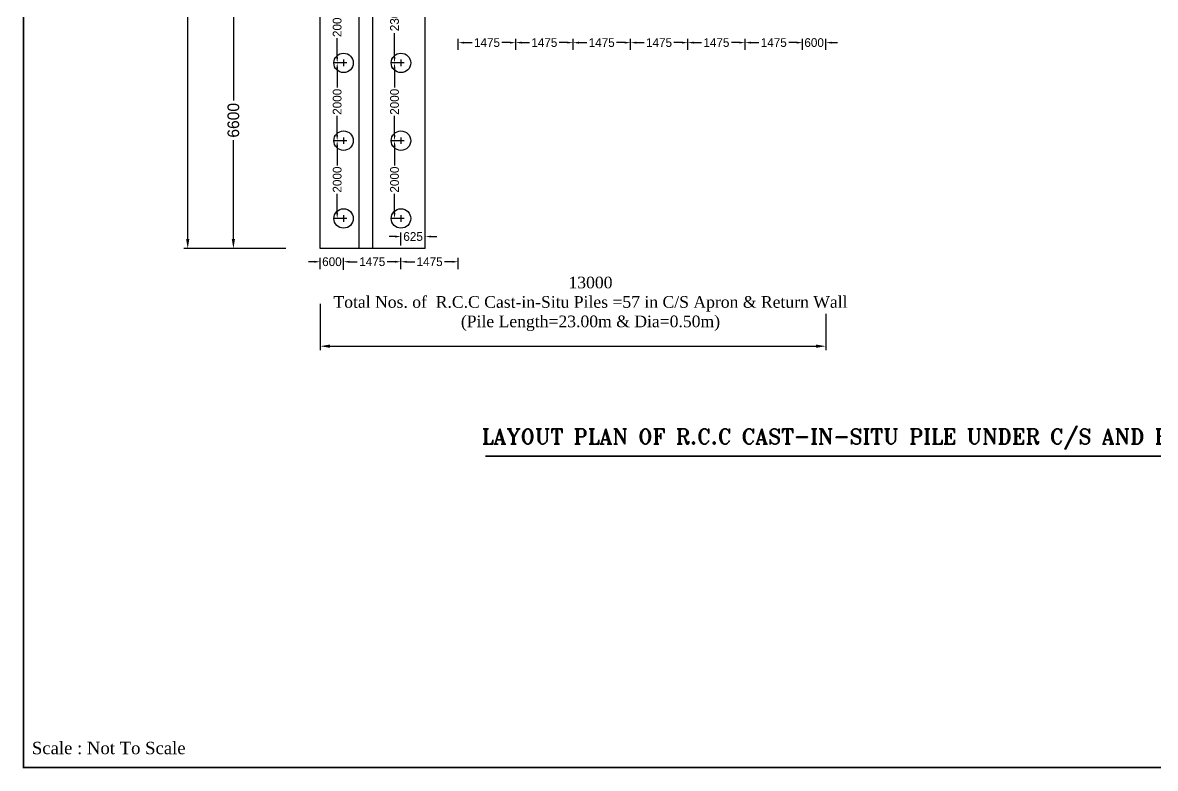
# Model space of a CAD drawing. Extents: x -377620 to 406987, y -326460 to -226264.
# Drawn here: x -45393 to -16265, y -326218 to -307044 of the extents above; entities that cross this region are included whole.
import ezdxf

# ---------------------------------------------------------------- set-up
doc = ezdxf.new("R2010")
doc.units = 0
doc.header["$LTSCALE"] = 300
doc.header["$MEASUREMENT"] = 0
doc.layers.get('DEFPOINTS').update_dxf_attribs({"linetype": 'CONTINUOUS'})
doc.layers.add('LINE', color=7, linetype='CONTINUOUS')
doc.styles.add('BIG', font='ROMANT.SHX')
doc.dimstyles.new('3', dxfattribs={"dimtxt": 225, "dimasz": 350, "dimexe": 100, "dimexo": 25, "dimgap": 9, "dimtad": 0, "dimdec": 0, "dimzin": 0, "dimdsep": 46, "dimtxsty": 'Standard', "dimcen": 0, "dimclrd": 5, "dimclre": 6, "dimclrt": 256, "dimadec": 0, "dimazin": 0, "dimtfac": 1, "dimtdec": 0, "dimtofl": 0, "dimtmove": 2, "dimatfit": 3, "dimfxl": 1, "dimtolj": 1, "dimtzin": 0, "dimarcsym": 0})

# ---------------------------------------------------------------- blocks, each defined once
blk = doc.blocks.new('*D502')
at = {"layer": 'DEFPOINTS', "color": 0}
for p in [(-39974, -306255), (-39242, -306255), (-39496, -312855)]:
    blk.add_point(p, dxfattribs=at)
at = {"layer": 'LINE', "color": 7, "lineweight": -2}
for p, q in [((-39267, -306255), (-40074, -306255)), ((-39974, -306505), (-39974, -309046)), ((-39974, -312605), (-39974, -310064)), ((-39521, -312855), (-40074, -312855))]:
    blk.add_line(p, q, dxfattribs=at)
at = {"layer": 'LINE', "color": 7}
for points in [[(-40016, -306505), (-39932, -306505), (-39974, -306255)], [(-40016, -312605), (-39932, -312605), (-39974, -312855)]]:
    blk.add_solid(points, dxfattribs=at)
at = {"layer": 'LINE', "color": 7, "insert": (-39974, -309555), "char_height": 300, "attachment_point": 5, "rotation": 90}
blk.add_mtext('\\A1;6600', dxfattribs=at)
blk = doc.blocks.new('*D504')
at = {"layer": 'DEFPOINTS', "color": 0}
for p in [(-38600, -288155), (-41148, -312855), (-38600, -312855)]:
    blk.add_point(p, dxfattribs=at)
at = {"layer": 'LINE', "color": 7, "lineweight": -2}
for p, q in [((-38625, -288155), (-41248, -288155)), ((-41148, -288405), (-41148, -299846)), ((-41148, -312605), (-41148, -301164)), ((-38625, -312855), (-41248, -312855))]:
    blk.add_line(p, q, dxfattribs=at)
at = {"layer": 'LINE', "color": 7}
for points in [[(-41190, -288405), (-41107, -288405), (-41148, -288155)], [(-41190, -312605), (-41107, -312605), (-41148, -312855)]]:
    blk.add_solid(points, dxfattribs=at)
at = {"layer": 'LINE', "color": 7, "insert": (-41148, -300505), "char_height": 300, "attachment_point": 5, "rotation": 90}
blk.add_mtext('\\A1;24700', dxfattribs=at)
blk = doc.blocks.new('*D660')
at = {"layer": 'DEFPOINTS', "color": 0}
for p in [(-37740, -314246), (-24740, -314502), (-24740, -315363)]:
    blk.add_point(p, dxfattribs=at)
at = {"layer": 'LINE', "color": 7, "lineweight": -2}
for p, q in [((-37740, -314271), (-37740, -315463)), ((-24740, -314527), (-24740, -315463)), ((-37490, -315363), (-24990, -315363))]:
    blk.add_line(p, q, dxfattribs=at)
at = {"layer": 'LINE', "color": 7}
for points in [[(-37490, -315321), (-37490, -315405), (-37740, -315363)], [(-24990, -315321), (-24990, -315405), (-24740, -315363)]]:
    blk.add_solid(points, dxfattribs=at)
at = {"layer": 'LINE', "color": 7, "insert": (-30791, -314275), "char_height": 300, "attachment_point": 5}
blk.add_mtext('\\A1;{\\fTimes New Roman|b0|i0|c0|p18;13000\\PTotal Nos. of  R.C.C Cast-in-Situ Piles =57 in C/S Apron & Return Wall\\P(Pile Length=23.00m & Dia=0.50m)}', dxfattribs=at)
blk = doc.blocks.new('*D707')
at = {"layer": 'DEFPOINTS', "color": 0}
for p in [(-37186, -310079), (-37305, -312079), (-37186, -312079)]:
    blk.add_point(p, dxfattribs=at)
at = {"layer": 'LINE', "color": 7, "lineweight": -2}
for p, q in [((-37211, -310079), (-37405, -310079)), ((-37305, -310229), (-37305, -310714)), ((-37305, -311929), (-37305, -311444)), ((-37211, -312079), (-37405, -312079))]:
    blk.add_line(p, q, dxfattribs=at)
at = {"layer": 'LINE', "color": 7}
for points in [[(-37330, -310229), (-37280, -310229), (-37305, -310079)], [(-37330, -311929), (-37280, -311929), (-37305, -312079)]]:
    blk.add_solid(points, dxfattribs=at)
at = {"layer": 'LINE', "color": 7, "insert": (-37305, -311079), "char_height": 225, "attachment_point": 5, "rotation": 90}
blk.add_mtext('\\A1;2000', dxfattribs=at)
blk = doc.blocks.new('*D708')
at = {"layer": 'DEFPOINTS', "color": 0}
for p in [(-35711, -310079), (-35830, -312079), (-35711, -312079)]:
    blk.add_point(p, dxfattribs=at)
at = {"layer": 'LINE', "color": 7, "lineweight": -2}
for p, q in [((-35736, -310079), (-35930, -310079)), ((-35830, -310229), (-35830, -310714)), ((-35830, -311929), (-35830, -311444)), ((-35736, -312079), (-35930, -312079))]:
    blk.add_line(p, q, dxfattribs=at)
at = {"layer": 'LINE', "color": 7}
for points in [[(-35855, -310229), (-35805, -310229), (-35830, -310079)], [(-35855, -311929), (-35805, -311929), (-35830, -312079)]]:
    blk.add_solid(points, dxfattribs=at)
at = {"layer": 'LINE', "color": 7, "insert": (-35830, -311079), "char_height": 225, "attachment_point": 5, "rotation": 90}
blk.add_mtext('\\A1;2000', dxfattribs=at)
blk = doc.blocks.new('*D709')
at = {"layer": 'DEFPOINTS', "color": 0}
for p in [(-35711, -308079), (-35830, -310079), (-35711, -310079)]:
    blk.add_point(p, dxfattribs=at)
at = {"layer": 'LINE', "color": 7, "lineweight": -2}
for p, q in [((-35736, -308079), (-35930, -308079)), ((-35830, -308229), (-35830, -308714)), ((-35830, -309929), (-35830, -309444)), ((-35736, -310079), (-35930, -310079))]:
    blk.add_line(p, q, dxfattribs=at)
at = {"layer": 'LINE', "color": 7}
for points in [[(-35855, -308229), (-35805, -308229), (-35830, -308079)], [(-35855, -309929), (-35805, -309929), (-35830, -310079)]]:
    blk.add_solid(points, dxfattribs=at)
at = {"layer": 'LINE', "color": 7, "insert": (-35830, -309079), "char_height": 225, "attachment_point": 5, "rotation": 90}
blk.add_mtext('\\A1;2000', dxfattribs=at)
blk = doc.blocks.new('*D710')
at = {"layer": 'DEFPOINTS', "color": 0}
for p in [(-37186, -308079), (-37305, -310079), (-37186, -310079)]:
    blk.add_point(p, dxfattribs=at)
at = {"layer": 'LINE', "color": 7, "lineweight": -2}
for p, q in [((-37211, -308079), (-37405, -308079)), ((-37305, -308229), (-37305, -308714)), ((-37305, -309929), (-37305, -309444)), ((-37211, -310079), (-37405, -310079))]:
    blk.add_line(p, q, dxfattribs=at)
at = {"layer": 'LINE', "color": 7}
for points in [[(-37330, -308229), (-37280, -308229), (-37305, -308079)], [(-37330, -309929), (-37280, -309929), (-37305, -310079)]]:
    blk.add_solid(points, dxfattribs=at)
at = {"layer": 'LINE', "color": 7, "insert": (-37305, -309079), "char_height": 225, "attachment_point": 5, "rotation": 90}
blk.add_mtext('\\A1;2000', dxfattribs=at)
blk = doc.blocks.new('*D711')
at = {"layer": 'DEFPOINTS', "color": 0}
for p in [(-37186, -306079), (-37305, -308079), (-37186, -308079)]:
    blk.add_point(p, dxfattribs=at)
at = {"layer": 'LINE', "color": 7, "lineweight": -2}
for p, q in [((-37211, -306079), (-37405, -306079)), ((-37305, -306229), (-37305, -306714)), ((-37305, -307929), (-37305, -307444)), ((-37211, -308079), (-37405, -308079))]:
    blk.add_line(p, q, dxfattribs=at)
at = {"layer": 'LINE', "color": 7}
for points in [[(-37330, -306229), (-37280, -306229), (-37305, -306079)], [(-37330, -307929), (-37280, -307929), (-37305, -308079)]]:
    blk.add_solid(points, dxfattribs=at)
at = {"layer": 'LINE', "color": 7, "insert": (-37305, -307079), "char_height": 225, "attachment_point": 5, "rotation": 90}
blk.add_mtext('\\A1;2000', dxfattribs=at)
blk = doc.blocks.new('*D712')
at = {"layer": 'DEFPOINTS', "color": 0}
for p in [(-35711, -305779), (-35830, -308079), (-35711, -308079)]:
    blk.add_point(p, dxfattribs=at)
at = {"layer": 'LINE', "color": 7, "lineweight": -2}
for p, q in [((-35736, -305779), (-35930, -305779)), ((-35830, -305929), (-35830, -306545)), ((-35830, -307929), (-35830, -307313)), ((-35736, -308079), (-35930, -308079))]:
    blk.add_line(p, q, dxfattribs=at)
at = {"layer": 'LINE', "color": 7}
for points in [[(-35855, -305929), (-35805, -305929), (-35830, -305779)], [(-35855, -307929), (-35805, -307929), (-35830, -308079)]]:
    blk.add_solid(points, dxfattribs=at)
at = {"layer": 'LINE', "color": 7, "insert": (-35830, -306929), "char_height": 225, "attachment_point": 5, "rotation": 90}
blk.add_mtext('\\A1;2300', dxfattribs=at)
blk = doc.blocks.new('*D713')
at = {"layer": 'DEFPOINTS', "color": 0}
for p in [(-37140, -313404), (-35665, -313192), (-35665, -313404)]:
    blk.add_point(p, dxfattribs=at)
at = {"layer": 'LINE', "color": 7, "lineweight": -2}
for p, q in [((-37140, -313379), (-37140, -313092)), ((-35665, -313379), (-35665, -313092)), ((-36990, -313192), (-36787, -313192)), ((-35815, -313192), (-36019, -313192))]:
    blk.add_line(p, q, dxfattribs=at)
at = {"layer": 'LINE', "color": 7}
for points in [[(-36990, -313167), (-36990, -313217), (-37140, -313192)], [(-35815, -313167), (-35815, -313217), (-35665, -313192)]]:
    blk.add_solid(points, dxfattribs=at)
at = {"layer": 'LINE', "color": 7, "insert": (-36403, -313192), "char_height": 225, "attachment_point": 5}
blk.add_mtext('\\A1;1475', dxfattribs=at)
blk = doc.blocks.new('*D714')
at = {"layer": 'DEFPOINTS', "color": 0}
for p in [(-35665, -313404), (-34190, -313192), (-34190, -313404)]:
    blk.add_point(p, dxfattribs=at)
at = {"layer": 'LINE', "color": 7, "lineweight": -2}
for p, q in [((-35665, -313379), (-35665, -313092)), ((-34190, -313379), (-34190, -313092)), ((-35515, -313192), (-35312, -313192)), ((-34340, -313192), (-34544, -313192))]:
    blk.add_line(p, q, dxfattribs=at)
at = {"layer": 'LINE', "color": 7}
for points in [[(-35515, -313167), (-35515, -313217), (-35665, -313192)], [(-34340, -313167), (-34340, -313217), (-34190, -313192)]]:
    blk.add_solid(points, dxfattribs=at)
at = {"layer": 'LINE', "color": 7, "insert": (-34928, -313192), "char_height": 225, "attachment_point": 5}
blk.add_mtext('\\A1;1475', dxfattribs=at)
blk = doc.blocks.new('*D715')
at = {"layer": 'DEFPOINTS', "color": 0}
for p in [(-32715, -307558), (-34190, -307770), (-32715, -307770)]:
    blk.add_point(p, dxfattribs=at)
at = {"layer": 'LINE', "color": 7, "lineweight": -2}
for p, q in [((-34190, -307745), (-34190, -307458)), ((-34040, -307558), (-33837, -307558)), ((-32865, -307558), (-33069, -307558)), ((-32715, -307745), (-32715, -307458))]:
    blk.add_line(p, q, dxfattribs=at)
at = {"layer": 'LINE', "color": 7}
for points in [[(-34040, -307533), (-34040, -307583), (-34190, -307558)], [(-32865, -307533), (-32865, -307583), (-32715, -307558)]]:
    blk.add_solid(points, dxfattribs=at)
at = {"layer": 'LINE', "color": 7, "insert": (-33453, -307558), "char_height": 225, "attachment_point": 5}
blk.add_mtext('\\A1;1475', dxfattribs=at)
blk = doc.blocks.new('*D716')
at = {"layer": 'DEFPOINTS', "color": 0}
for p in [(-31240, -307557), (-32715, -307770), (-31240, -307770)]:
    blk.add_point(p, dxfattribs=at)
at = {"layer": 'LINE', "color": 7, "lineweight": -2}
for p, q in [((-32715, -307745), (-32715, -307457)), ((-32565, -307557), (-32362, -307557)), ((-31390, -307557), (-31594, -307557)), ((-31240, -307745), (-31240, -307457))]:
    blk.add_line(p, q, dxfattribs=at)
at = {"layer": 'LINE', "color": 7}
for points in [[(-32565, -307532), (-32565, -307582), (-32715, -307557)], [(-31390, -307532), (-31390, -307582), (-31240, -307557)]]:
    blk.add_solid(points, dxfattribs=at)
at = {"layer": 'LINE', "color": 7, "insert": (-31978, -307557), "char_height": 225, "attachment_point": 5}
blk.add_mtext('\\A1;1475', dxfattribs=at)
blk = doc.blocks.new('*D717')
at = {"layer": 'DEFPOINTS', "color": 0}
for p in [(-29765, -307558), (-31240, -307770), (-29765, -307770)]:
    blk.add_point(p, dxfattribs=at)
at = {"layer": 'LINE', "color": 7, "lineweight": -2}
for p, q in [((-31240, -307745), (-31240, -307458)), ((-31090, -307558), (-30887, -307558)), ((-29915, -307558), (-30119, -307558)), ((-29765, -307745), (-29765, -307458))]:
    blk.add_line(p, q, dxfattribs=at)
at = {"layer": 'LINE', "color": 7}
for points in [[(-31090, -307533), (-31090, -307583), (-31240, -307558)], [(-29915, -307533), (-29915, -307583), (-29765, -307558)]]:
    blk.add_solid(points, dxfattribs=at)
at = {"layer": 'LINE', "color": 7, "insert": (-30503, -307558), "char_height": 225, "attachment_point": 5}
blk.add_mtext('\\A1;1475', dxfattribs=at)
blk = doc.blocks.new('*D718')
at = {"layer": 'DEFPOINTS', "color": 0}
for p in [(-28290, -307558), (-29765, -307770), (-28290, -307770)]:
    blk.add_point(p, dxfattribs=at)
at = {"layer": 'LINE', "color": 7, "lineweight": -2}
for p, q in [((-29765, -307745), (-29765, -307458)), ((-29615, -307558), (-29412, -307558)), ((-28440, -307558), (-28644, -307558)), ((-28290, -307745), (-28290, -307458))]:
    blk.add_line(p, q, dxfattribs=at)
at = {"layer": 'LINE', "color": 7}
for points in [[(-29615, -307533), (-29615, -307583), (-29765, -307558)], [(-28440, -307533), (-28440, -307583), (-28290, -307558)]]:
    blk.add_solid(points, dxfattribs=at)
at = {"layer": 'LINE', "color": 7, "insert": (-29028, -307558), "char_height": 225, "attachment_point": 5}
blk.add_mtext('\\A1;1475', dxfattribs=at)
blk = doc.blocks.new('*D719')
at = {"layer": 'DEFPOINTS', "color": 0}
for p in [(-26815, -307557), (-28290, -307770), (-26815, -307770)]:
    blk.add_point(p, dxfattribs=at)
at = {"layer": 'LINE', "color": 7, "lineweight": -2}
for p, q in [((-28290, -307745), (-28290, -307457)), ((-28140, -307557), (-27937, -307557)), ((-26965, -307557), (-27169, -307557)), ((-26815, -307745), (-26815, -307457))]:
    blk.add_line(p, q, dxfattribs=at)
at = {"layer": 'LINE', "color": 7}
for points in [[(-28140, -307532), (-28140, -307582), (-28290, -307557)], [(-26965, -307532), (-26965, -307582), (-26815, -307557)]]:
    blk.add_solid(points, dxfattribs=at)
at = {"layer": 'LINE', "color": 7, "insert": (-27553, -307557), "char_height": 225, "attachment_point": 5}
blk.add_mtext('\\A1;1475', dxfattribs=at)
blk = doc.blocks.new('*D720')
at = {"layer": 'DEFPOINTS', "color": 0}
for p in [(-25340, -307557), (-26815, -307769), (-25340, -307769)]:
    blk.add_point(p, dxfattribs=at)
at = {"layer": 'LINE', "color": 7, "lineweight": -2}
for p, q in [((-26815, -307744), (-26815, -307457)), ((-26665, -307557), (-26462, -307557)), ((-25490, -307557), (-25694, -307557)), ((-25340, -307744), (-25340, -307457))]:
    blk.add_line(p, q, dxfattribs=at)
at = {"layer": 'LINE', "color": 7}
for points in [[(-26665, -307532), (-26665, -307582), (-26815, -307557)], [(-25490, -307532), (-25490, -307582), (-25340, -307557)]]:
    blk.add_solid(points, dxfattribs=at)
at = {"layer": 'LINE', "color": 7, "insert": (-26078, -307557), "char_height": 225, "attachment_point": 5}
blk.add_mtext('\\A1;1475', dxfattribs=at)
blk = doc.blocks.new('*D721')
at = {"layer": 'DEFPOINTS', "color": 0}
for p in [(-24740, -307558), (-25340, -307770), (-24740, -307770)]:
    blk.add_point(p, dxfattribs=at)
at = {"layer": 'LINE', "color": 7, "lineweight": -2}
for p, q in [((-25490, -307558), (-25640, -307558)), ((-25340, -307745), (-25340, -307458)), ((-24740, -307745), (-24740, -307458)), ((-24590, -307558), (-24440, -307558))]:
    blk.add_line(p, q, dxfattribs=at)
at = {"layer": 'LINE', "color": 7}
for points in [[(-25490, -307533), (-25490, -307583), (-25340, -307558)], [(-24590, -307533), (-24590, -307583), (-24740, -307558)]]:
    blk.add_solid(points, dxfattribs=at)
at = {"layer": 'LINE', "color": 7, "insert": (-25040, -307558), "char_height": 225, "attachment_point": 5}
blk.add_mtext('\\A1;600', dxfattribs=at)
blk = doc.blocks.new('*D722')
at = {"layer": 'DEFPOINTS', "color": 0}
for p in [(-37740, -313404), (-37140, -313192), (-37140, -313421)]:
    blk.add_point(p, dxfattribs=at)
at = {"layer": 'LINE', "color": 7, "lineweight": -2}
for p, q in [((-37740, -313379), (-37740, -313092)), ((-37140, -313396), (-37140, -313092)), ((-37890, -313192), (-38040, -313192)), ((-36990, -313192), (-36840, -313192))]:
    blk.add_line(p, q, dxfattribs=at)
at = {"layer": 'LINE', "color": 7}
for points in [[(-37890, -313167), (-37890, -313217), (-37740, -313192)], [(-36990, -313167), (-36990, -313217), (-37140, -313192)]]:
    blk.add_solid(points, dxfattribs=at)
at = {"layer": 'LINE', "color": 7, "insert": (-37440, -313192), "char_height": 225, "attachment_point": 5}
blk.add_mtext('\\A1;600', dxfattribs=at)
blk = doc.blocks.new('*D723')
at = {"layer": 'DEFPOINTS', "color": 0}
for p in [(-35040, -312544), (-35665, -312795), (-35040, -312773)]:
    blk.add_point(p, dxfattribs=at)
at = {"layer": 'LINE', "color": 7, "lineweight": -2}
for p, q in [((-35815, -312544), (-35965, -312544)), ((-35665, -312770), (-35665, -312444)), ((-35040, -312748), (-35040, -312444)), ((-34890, -312544), (-34740, -312544))]:
    blk.add_line(p, q, dxfattribs=at)
at = {"layer": 'LINE', "color": 7}
for points in [[(-35815, -312519), (-35815, -312569), (-35665, -312544)], [(-34890, -312519), (-34890, -312569), (-35040, -312544)]]:
    blk.add_solid(points, dxfattribs=at)
at = {"layer": 'LINE', "color": 7, "insert": (-35353, -312544), "char_height": 225, "attachment_point": 5}
blk.add_mtext('\\A1;625', dxfattribs=at)

msp = doc.modelspace()

# ---------------------------------------------------------------- linework, layer by layer
at = {"layer": 'LINE', "color": 7}
for p, q in [((-37740.2952, -312855.07), (-37740.2952, -288155.07)), ((-35040.2952, -312855.07), (-35040.2952, -288155.07)), ((-36740.2952, -312855.07), (-36740.2952, -306255.07)), ((-36390.2952, -312855.07), (-36390.2952, -306526.32)), ((-37056.2952, -308079.07), (-37224.2952, -308079.07)), ((-37140.2952, -307995.07), (-37140.2952, -308163.07)), ((-35581.2952, -308079.07), (-35749.2952, -308079.07)), ((-35665.2952, -307995.07), (-35665.2952, -308163.07)), ((-37056.2952, -310079.07), (-37224.2952, -310079.07)), ((-37140.2952, -309995.07), (-37140.2952, -310163.07)), ((-35581.2952, -310079.07), (-35749.2952, -310079.07)), ((-35665.2952, -309995.07), (-35665.2952, -310163.07)), ((-37056.2952, -312079.07), (-37224.2952, -312079.07)), ((-37140.2952, -311995.07), (-37140.2952, -312163.07)), ((-35581.2952, -312079.07), (-35749.2952, -312079.07)), ((-35665.2952, -311995.07), (-35665.2952, -312163.07)), ((-35040.2952, -312855.07), (-37740.2952, -312855.07))]:
    msp.add_line(p, q, dxfattribs=at)
at = {"layer": 'LINE', "lineweight": 35}
msp.add_line((-33490.8, -318194.6185), (-4242.1997, -318194.6185), dxfattribs=at)
at = {"layer": 'LINE', "color": 7, "lineweight": 40, "const_width": 42.8247}
msp.add_lwpolyline([(-45372, -326196.82), (15133.2, -326196.82), (15133.2, -283411), (-45372, -283411)], close=True, dxfattribs=at)
at = {"layer": 'LINE', "color": 7}
for centre in [(-37140.2952, -308079.07), (-35665.2952, -308079.07), (-37140.2952, -310079.07), (-35665.2952, -310079.07), (-37140.2952, -312079.07), (-35665.2952, -312079.07)]:
    msp.add_circle(centre, 250, dxfattribs=at)

# ---------------------------------------------------------------- texts
at = {"layer": 'LINE', "style": 'BIG'}
msp.add_text('LAYOUT PLAN OF R.C.C CAST-IN-SITU PILE UNDER C/S AND R/S APRON & RETURN WALL', height=387.828, dxfattribs=at).set_placement((-33584.0838, -317879.2123))
at = {"layer": 'LINE', "color": 7, "insert": (-43179.3631, -325861.0633), "char_height": 318.399938, "width": 23569.937769, "attachment_point": 8}
msp.add_mtext('{\\fTimes New Roman|b0|i0|c0|p18;Scale : Not To Scale}', dxfattribs=at)

# ---------------------------------------------------------------- dimensions: what is measured, and where the dimension line sits
at = {"layer": 'LINE', "color": 7}
for base, p1, p2, override, picture, middle in [((-41148.4088, -312855.07), (-38599.8654, -288155.07), (-38599.8654, -312855.07), {"dimtxt": 300, "dimasz": 250, "dimclrd": 7, "dimclre": 7, "dimclrt": 7}, '*D504', (-41148.4088, -300505.07)), ((-35829.5904, -308079.07), (-35710.5904, -305778.7529), (-35710.5904, -308079.07), {"dimasz": 150, "dimclrd": 7, "dimclre": 7, "dimclrt": 7}, '*D712', (-35829.5904, -306928.9115)), ((-37304.5904, -308079.07), (-37185.5904, -306079.07), (-37185.5904, -308079.07), {"dimasz": 150, "dimclrd": 7, "dimclre": 7, "dimclrt": 7}, '*D711', (-37304.5904, -307079.07)), ((-39974.0495, -306255.07), (-39495.5066, -312855.07), (-39242.0148, -306255.07), {"dimtxt": 300, "dimasz": 250, "dimclrd": 7, "dimclre": 7, "dimclrt": 7}, '*D502', (-39974.0495, -309555.07)), ((-37304.5904, -310079.07), (-37185.5904, -308079.07), (-37185.5904, -310079.07), {"dimasz": 150, "dimclrd": 7, "dimclre": 7, "dimclrt": 7}, '*D710', (-37304.5904, -309079.07)), ((-35829.5904, -310079.07), (-35710.5904, -308079.07), (-35710.5904, -310079.07), {"dimasz": 150, "dimclrd": 7, "dimclre": 7, "dimclrt": 7}, '*D709', (-35829.5904, -309079.07)), ((-37304.5904, -312079.07), (-37185.5904, -310079.07), (-37185.5904, -312079.07), {"dimasz": 150, "dimclrd": 7, "dimclre": 7, "dimclrt": 7}, '*D707', (-37304.5904, -311079.07)), ((-35829.5904, -312079.07), (-35710.5904, -310079.07), (-35710.5904, -312079.07), {"dimasz": 150, "dimclrd": 7, "dimclre": 7, "dimclrt": 7}, '*D708', (-35829.5904, -311079.07))]:
    dim = msp.add_linear_dim(base=base, p1=p1, p2=p2, angle=90, dimstyle='3', override=override, dxfattribs=at)
    dim.commit()
    dim.dimension.update_dxf_attribs({"geometry": picture, "text_midpoint": middle})
for base, p1, p2, picture, middle in [((-32715.2952, -307558), (-34190.2952, -307770.1172), (-32715.2952, -307770.1172), '*D715', (-33452.7952, -307558)), ((-31240.2952, -307557.4414), (-32715.2952, -307769.5586), (-31240.2952, -307769.5586), '*D716', (-31977.7952, -307557.4414)), ((-29765.2952, -307558), (-31240.2952, -307770.1172), (-29765.2952, -307770.1172), '*D717', (-30502.7952, -307558)), ((-28290.2952, -307558), (-29765.2952, -307770.1172), (-28290.2952, -307770.1172), '*D718', (-29027.7952, -307558)), ((-26815.2952, -307557.4414), (-28290.2952, -307769.5586), (-26815.2952, -307769.5586), '*D719', (-27552.7952, -307557.4414)), ((-25340.2952, -307556.8828), (-26815.2952, -307769), (-25340.2952, -307769), '*D720', (-26077.7952, -307556.8828)), ((-24740.2952, -307558), (-25340.2952, -307770.1172), (-24740.2952, -307770.1172), '*D721', (-25040.2952, -307558)), ((-35040.2952, -312544), (-35665.2952, -312795), (-35040.2952, -312773), '*D723', (-35352.7952, -312544)), ((-37140.2952, -313192), (-37740.2952, -313404.1172), (-37140.2952, -313421), '*D722', (-37440.2952, -313192)), ((-35665.2952, -313192), (-37140.2952, -313404.1172), (-35665.2952, -313404.1172), '*D713', (-36402.7952, -313192)), ((-34190.2952, -313192), (-35665.2952, -313404.1172), (-34190.2952, -313404.1172), '*D714', (-34927.7952, -313192))]:
    dim = msp.add_linear_dim(base=base, p1=p1, p2=p2, dimstyle='3', override={"dimasz": 150, "dimclrd": 7, "dimclre": 7, "dimclrt": 7}, dxfattribs=at)
    dim.commit()
    dim.dimension.update_dxf_attribs({"geometry": picture, "text_midpoint": middle})
dim = msp.add_linear_dim(base=(-24740.2952, -315363.0123), p1=(-37740.2952, -314246), p2=(-24740.2952, -314502), text='{\\fTimes New Roman|b0|i0|c0|p18;<>\\PTotal Nos. of  R.C.C Cast-in-Situ Piles =57 in C/S Apron & Return Wall\\P(Pile Length=23.00m & Dia=0.50m)}', dimstyle='3', override={"dimtxt": 300, "dimasz": 250, "dimclrd": 7, "dimclre": 7, "dimclrt": 7}, dxfattribs=at)
dim.commit()
dim.dimension.update_dxf_attribs({"geometry": '*D660', "text_midpoint": (-30790.5904, -314275), "dimtype": 160})

doc.saveas('drawing.dxf')
